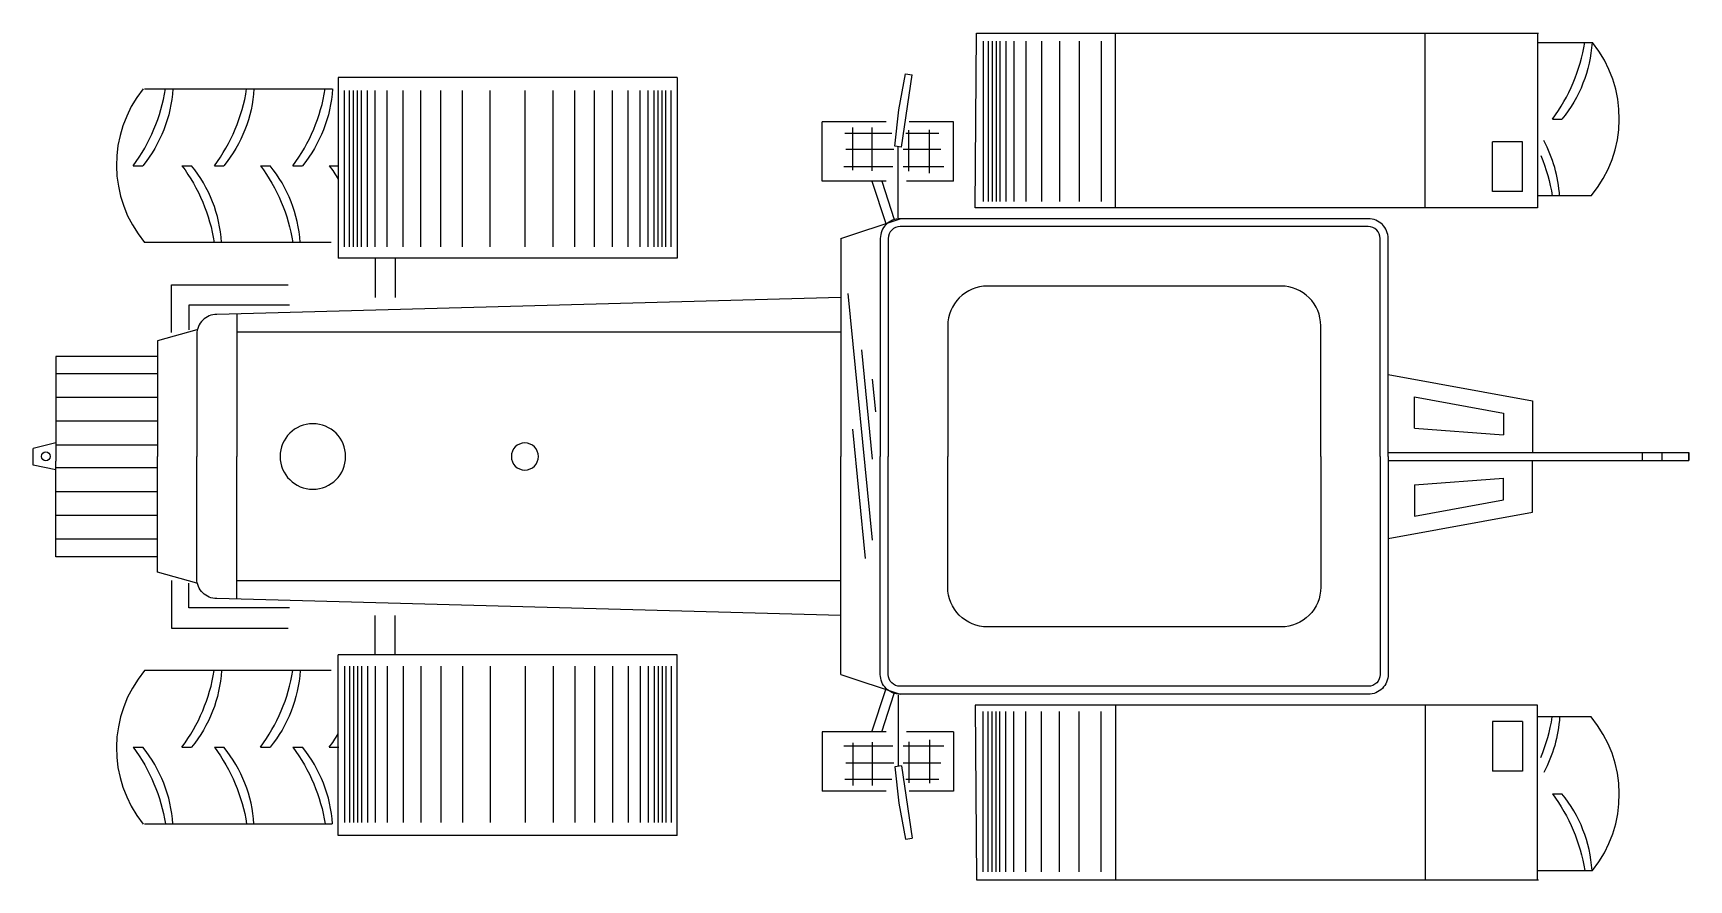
# Model space of a CAD drawing. Extents: x 0 to 4.18, y -1.07 to 1.07.
import ezdxf

# ---------------------------------------------------------------- set-up
doc = ezdxf.new("R2010")
doc.units = 0
doc.header["$MEASUREMENT"] = 0
doc.layers.get('0').update_dxf_attribs({"linetype": 'CONTINUOUS'})

msp = doc.modelspace()

# ---------------------------------------------------------------- linework, layer by layer
for p, q in [((3.7947, 1.0456), (3.9339, 1.0456)), ((0.2813, 0.9284), (0.754, 0.9284)), ((3.9303, 0.6584), (3.7947, 0.6584)), ((0.7517, 0.5412), (0.2813, 0.5412)), ((0.7517, -0.5392), (0.2813, -0.5392)), ((3.9303, -0.6564), (3.7947, -0.6564)), ((0.2813, -0.9264), (0.754, -0.9264)), ((3.7947, -1.0436), (3.9339, -1.0436))]:
    msp.add_line(p, q)
for points in [[(3.7947, 1.0694), (3.7947, 0.6288), (2.3769, 0.6288)], [(2.3769, 0.6288), (2.3797, 1.0694)], [(2.3797, 1.0694), (3.7974, 1.0694)], [(2.3963, 1.0491), (2.3963, 0.6448)], [(2.4091, 1.0491), (2.4091, 0.6448)], [(2.4191, 1.0491), (2.4191, 0.6448)], [(2.4291, 1.0491), (2.4291, 0.6448)], [(2.4391, 1.0491), (2.4391, 0.6448)], [(2.4541, 1.0491), (2.4541, 0.6448)], [(2.4741, 1.0491), (2.4741, 0.6448)], [(2.5041, 1.0491), (2.5041, 0.6448)], [(2.5441, 1.0491), (2.5441, 0.6448)], [(2.5891, 1.0491), (2.5891, 0.6448)], [(2.6391, 1.0491), (2.6391, 0.6448)], [(2.6941, 1.0491), (2.6941, 0.6448)], [(2.7301, 0.6288), (2.7301, 1.0694)], [(3.5115, 0.6288), (3.5115, 1.0694)], [(2.1742, 0.784), (2.184, 0.8758), (2.2009, 0.9669)], [(2.1907, 0.7816), (2.2173, 0.9645)], [(2.2009, 0.9669), (2.2173, 0.9645)], [(1.625, 0.9578), (0.7697, 0.9578)], [(0.7697, 0.9578), (0.7697, 0.5012)], [(0.7855, 0.5299), (0.7855, 0.9247)], [(0.7983, 0.5299), (0.7983, 0.9247)], [(0.8083, 0.5299), (0.8083, 0.9247)], [(0.8183, 0.5299), (0.8183, 0.9247)], [(0.8283, 0.5299), (0.8283, 0.9247)], [(0.8433, 0.5299), (0.8433, 0.9247)], [(0.8633, 0.5299), (0.8633, 0.9247)], [(0.8933, 0.5299), (0.8933, 0.9247)], [(0.9333, 0.5299), (0.9333, 0.9247)], [(0.9783, 0.5299), (0.9783, 0.9247)], [(1.0283, 0.5299), (1.0283, 0.9247)], [(1.0833, 0.5299), (1.0833, 0.9247)], [(1.1533, 0.5299), (1.1533, 0.9247)], [(1.2415, 0.5299), (1.2415, 0.9247)], [(1.3115, 0.5299), (1.3115, 0.9247)], [(1.3665, 0.5299), (1.3665, 0.9247)], [(1.4165, 0.5299), (1.4165, 0.9247)], [(1.4615, 0.5299), (1.4615, 0.9247)], [(1.5015, 0.5299), (1.5015, 0.9247)], [(1.5315, 0.5299), (1.5315, 0.9247)], [(1.5515, 0.5299), (1.5515, 0.9247)], [(1.5665, 0.5299), (1.5665, 0.9247)], [(1.5765, 0.5299), (1.5765, 0.9247)], [(1.5865, 0.5299), (1.5865, 0.9247)], [(1.5965, 0.5299), (1.5965, 0.9247)], [(1.6093, 0.5299), (1.6093, 0.9247)], [(1.625, 0.9578), (1.625, 0.5012)], [(2.1522, 0.8458), (1.9903, 0.8458)], [(1.9903, 0.6958), (1.9903, 0.8458)], [(2.3215, 0.8458), (2.2101, 0.8458)], [(2.3215, 0.6958), (2.3215, 0.8458)], [(3.8326, 0.852), (3.8567, 0.852)], [(2.166, 0.816), (2.0479, 0.816)], [(2.0679, 0.7236), (2.0679, 0.8309)], [(2.1163, 0.7222), (2.1163, 0.8131), (2.1163, 0.8309)], [(2.2846, 0.816), (2.2016, 0.816)], [(2.2094, 0.7208), (2.2094, 0.8245)], [(2.2613, 0.7158), (2.2613, 0.8252)], [(3.7576, 0.7953), (3.6814, 0.7953)], [(3.6814, 0.6694), (3.6814, 0.7953)], [(3.7576, 0.6694), (3.7576, 0.7953)], [(2.171, 0.7753), (2.0504, 0.7753)], [(2.1907, 0.7816), (2.1742, 0.784)], [(2.1825, 0.6036), (2.1825, 0.7828)], [(2.2897, 0.7753), (2.1945, 0.7753)], [(0.2525, 0.7348), (0.2766, 0.7348)], [(0.3754, 0.7348), (0.3995, 0.7348)], [(0.4572, 0.7348), (0.4812, 0.7348)], [(0.5736, 0.7348), (0.5977, 0.7348)], [(0.6554, 0.7348), (0.6794, 0.7348)], [(0.747, 0.7348), (0.771, 0.7348)], [(2.1689, 0.732), (2.0453, 0.732)], [(2.2974, 0.732), (2.1945, 0.732)], [(2.1522, 0.6958), (1.9903, 0.6958)], [(2.1154, 0.6958), (2.1511, 0.5889)], [(2.1414, 0.6958), (2.1721, 0.5987)], [(2.3215, 0.6958), (2.2032, 0.6958)], [(3.7576, 0.6694), (3.6814, 0.6694)], [(2.0372, 0.551), (2.1872, 0.601)], [(2.0372, 0.551), (2.0372, 0.001)], [(1.625, 0.5012), (0.7697, 0.5012)], [(0.863, 0.5012), (0.863, 0.4022)], [(0.913, 0.5012), (0.913, 0.4022)], [(0.3495, 0.3143), (0.3495, 0.4339), (0.6437, 0.4339)], [(0.6468, 0.3827), (0.3928, 0.3827), (0.3928, 0.3205)], [(2.1177, -0.2105), (2.056, 0.4124)], [(0.514, 0.3597), (0.514, 0.001)], [(0.4131, 0.3206), (0.3135, 0.2929), (0.3135, 0.001)], [(2.0372, 0.3145), (0.514, 0.315)], [(0.3135, 0.2537), (0.0574, 0.2537), (0.0574, -0.0108)], [(2.1177, -0.0055), (2.0904, 0.2699)], [(0.3135, 0.2099), (0.0574, 0.2099)], [(2.1257, 0.1139), (2.1175, 0.1958)], [(3.4183, 0.2077), (3.7823, 0.1415), (3.7823, 0.011)], [(0.3135, 0.1499), (0.0574, 0.1499)], [(3.4846, 0.0721), (3.4846, 0.1515)], [(3.4846, 0.1515), (3.7093, 0.1107), (3.7093, 0.0556)], [(0.3135, 0.0899), (0.0574, 0.0899)], [(2.0998, -0.2563), (2.0675, 0.07)], [(3.4846, 0.0721), (3.7093, 0.0556)], [(0.0574, 0.0358), (0, 0.0208)], [(0, -0.0208), (0, 0.0208)], [(0.3135, 0.0299), (0.0574, 0.0299)], [(0.4131, -0.3187), (0.3135, -0.291), (0.3135, 0.001)], [(0.514, -0.3577), (0.514, 0.001)], [(2.0372, -0.549), (2.0372, 0.001)], [(3.4183, 0.011), (4.177, 0.011)], [(4.0601, -0.009), (4.0601, 0.011)], [(4.1099, -0.009), (4.1099, 0.011)], [(4.177, -0.009), (4.177, 0.011)], [(4.177, 0.011), (4.177, -0.009)], [(0.0574, -0.0325), (0, -0.0208)], [(0.3135, -0.2518), (0.0574, -0.2518), (0.0574, -0.0108)], [(0.3135, -0.028), (0.0574, -0.028)], [(3.4183, -0.009), (4.177, -0.009)], [(3.4183, -0.2057), (3.7823, -0.1396), (3.7823, -0.009)], [(3.4846, -0.1495), (3.7093, -0.1087), (3.7093, -0.0536)], [(3.4846, -0.0702), (3.7093, -0.0536)], [(3.4846, -0.0702), (3.4846, -0.1495)], [(0.3135, -0.088), (0.0574, -0.088)], [(0.3135, -0.148), (0.0574, -0.148)], [(0.3135, -0.208), (0.0574, -0.208)], [(0.3495, -0.3123), (0.3495, -0.432), (0.6437, -0.432)], [(0.6468, -0.3808), (0.3928, -0.3808), (0.3928, -0.3185)], [(2.0372, -0.3125), (0.514, -0.313)], [(0.863, -0.4992), (0.863, -0.4002)], [(0.913, -0.4992), (0.913, -0.4002)], [(1.625, -0.4992), (0.7697, -0.4992)], [(0.7697, -0.9558), (0.7697, -0.4992)], [(1.625, -0.9558), (1.625, -0.4992)], [(0.7855, -0.528), (0.7855, -0.9228)], [(0.7983, -0.528), (0.7983, -0.9228)], [(0.8083, -0.528), (0.8083, -0.9228)], [(0.8183, -0.528), (0.8183, -0.9228)], [(0.8283, -0.528), (0.8283, -0.9228)], [(0.8433, -0.528), (0.8433, -0.9228)], [(0.8633, -0.528), (0.8633, -0.9228)], [(0.8933, -0.528), (0.8933, -0.9228)], [(0.9333, -0.528), (0.9333, -0.9228)], [(0.9783, -0.528), (0.9783, -0.9228)], [(1.0283, -0.528), (1.0283, -0.9228)], [(1.0833, -0.528), (1.0833, -0.9228)], [(1.1533, -0.528), (1.1533, -0.9228)], [(1.2415, -0.528), (1.2415, -0.9228)], [(1.3115, -0.528), (1.3115, -0.9228)], [(1.3665, -0.528), (1.3665, -0.9228)], [(1.4165, -0.528), (1.4165, -0.9228)], [(1.4615, -0.528), (1.4615, -0.9228)], [(1.5015, -0.528), (1.5015, -0.9228)], [(1.5315, -0.528), (1.5315, -0.9228)], [(1.5515, -0.528), (1.5515, -0.9228)], [(1.5665, -0.528), (1.5665, -0.9228)], [(1.5765, -0.528), (1.5765, -0.9228)], [(1.5865, -0.528), (1.5865, -0.9228)], [(1.5965, -0.528), (1.5965, -0.9228)], [(1.6093, -0.528), (1.6093, -0.9228)], [(2.0372, -0.549), (2.1872, -0.599)], [(2.1154, -0.6939), (2.1511, -0.587)], [(2.1414, -0.6939), (2.1721, -0.5967)], [(2.1825, -0.6016), (2.1825, -0.7809)], [(3.7947, -1.0675), (3.7947, -0.6268), (2.3769, -0.6268)], [(2.3769, -0.6268), (2.3797, -1.0675)], [(2.3963, -1.0471), (2.3963, -0.6428)], [(2.4091, -1.0471), (2.4091, -0.6428)], [(2.4191, -1.0471), (2.4191, -0.6428)], [(2.4291, -1.0471), (2.4291, -0.6428)], [(2.4391, -1.0471), (2.4391, -0.6428)], [(2.4541, -1.0471), (2.4541, -0.6428)], [(2.4741, -1.0471), (2.4741, -0.6428)], [(2.5041, -1.0471), (2.5041, -0.6428)], [(2.5441, -1.0471), (2.5441, -0.6428)], [(2.5891, -1.0471), (2.5891, -0.6428)], [(2.6391, -1.0471), (2.6391, -0.6428)], [(2.6941, -1.0471), (2.6941, -0.6428)], [(2.7301, -0.6268), (2.7301, -1.0675)], [(3.5115, -0.6268), (3.5115, -1.0675)], [(3.7576, -0.6674), (3.6814, -0.6674)], [(3.6814, -0.6674), (3.6814, -0.7933)], [(3.7576, -0.6674), (3.7576, -0.7933)], [(2.1522, -0.6939), (1.9903, -0.6939)], [(1.9903, -0.6939), (1.9903, -0.8439)], [(2.3215, -0.6939), (2.2032, -0.6939)], [(2.3215, -0.6939), (2.3215, -0.8439)], [(0.2525, -0.7328), (0.2766, -0.7328)], [(0.3754, -0.7328), (0.3995, -0.7328)], [(0.4572, -0.7328), (0.4812, -0.7328)], [(0.5736, -0.7328), (0.5977, -0.7328)], [(0.6554, -0.7328), (0.6794, -0.7328)], [(0.747, -0.7328), (0.771, -0.7328)], [(2.1689, -0.73), (2.0453, -0.73)], [(2.0679, -0.7216), (2.0679, -0.829)], [(2.1163, -0.7202), (2.1163, -0.8112), (2.1163, -0.829)], [(2.2974, -0.73), (2.1945, -0.73)], [(2.2094, -0.7188), (2.2094, -0.8226)], [(2.2613, -0.7138), (2.2613, -0.8233)], [(2.171, -0.7733), (2.0504, -0.7733)], [(2.1907, -0.7797), (2.1742, -0.7821)], [(2.1742, -0.7821), (2.184, -0.8738), (2.2009, -0.9649)], [(2.1907, -0.7797), (2.2173, -0.9625)], [(2.2897, -0.7733), (2.1945, -0.7733)], [(3.7576, -0.7933), (3.6814, -0.7933)], [(2.166, -0.814), (2.0479, -0.814)], [(2.2846, -0.814), (2.2016, -0.814)], [(2.1522, -0.8439), (1.9903, -0.8439)], [(2.3215, -0.8439), (2.2101, -0.8439)], [(3.8326, -0.85), (3.8567, -0.85)], [(1.625, -0.9558), (0.7697, -0.9558)], [(2.2009, -0.9649), (2.2173, -0.9625)], [(2.3797, -1.0675), (3.7974, -1.0675)]]:
    msp.add_lwpolyline(points)
for points in [[(3.8326, 0.852, 0.120268), (3.9141, 1.0456, 8.01865)], [(3.9326, 1.0456, -0.156881), (3.8567, 0.852)], [(0.2525, 0.7348, 0.120268), (0.334, 0.9284, 8.01865)], [(0.3525, 0.9284, -0.156881), (0.2766, 0.7348)], [(0.4572, 0.7348, 0.120268), (0.5387, 0.9284, 8.01865)], [(0.5571, 0.9284, -0.156881), (0.4812, 0.7348)], [(0.6554, 0.7348, 0.120268), (0.7369, 0.9284, 8.01865)], [(0.7553, 0.9284, -0.156881), (0.6794, 0.7348)], [(3.8509, 0.6584, 0.108343), (3.8109, 0.7982)], [(3.8031, 0.7606, -0.060236), (3.8324, 0.6584, -8.01865)], [(0.3754, 0.7348, -0.120268), (0.4569, 0.5412, -8.01865)], [(0.4754, 0.5412, 0.156881), (0.3995, 0.7348)], [(0.5736, 0.7348, -0.120268), (0.6551, 0.5412, -8.01865)], [(0.6736, 0.5412, 0.156881), (0.5977, 0.7348)], [(0.747, 0.7348, -0.022977), (0.7697, 0.701, -8.01865)], [(3.4183, 0.001), (3.4183, 0.551, 0.414214), (3.3683, 0.601), (2.1872, 0.601, 0.414214), (2.1372, 0.551), (2.1372, 0.001)], [(3.3983, 0.001), (3.3983, 0.551, 0.414214), (3.3683, 0.581), (2.1872, 0.581, 0.414214), (2.1572, 0.551), (2.1572, 0.001)], [(3.2483, 0.001), (3.2483, 0.331, 0.414214), (3.1483, 0.431), (2.4072, 0.431, 0.414214), (2.3072, 0.331), (2.3072, 0.001)], [(2.0372, 0.4022), (0.4631, 0.3597, 0.414214), (0.4131, 0.3097), (0.4131, 0.001)], [(2.0372, -0.4002), (0.4631, -0.3577, -0.414214), (0.4131, -0.3077), (0.4131, 0.001)], [(3.4183, 0.001), (3.4183, -0.549, -0.414214), (3.3683, -0.599), (2.1872, -0.599, -0.414214), (2.1372, -0.549), (2.1372, 0.001)], [(3.3983, 0.001), (3.3983, -0.549, -0.414214), (3.3683, -0.579), (2.1872, -0.579, -0.414214), (2.1572, -0.549), (2.1572, 0.001)], [(3.2483, 0.001), (3.2483, -0.329, -0.414214), (3.1483, -0.429), (2.4072, -0.429, -0.414214), (2.3072, -0.329), (2.3072, 0.001)], [(0.3754, -0.7328, 0.120268), (0.4569, -0.5392, 8.01865)], [(0.4754, -0.5392, -0.156881), (0.3995, -0.7328)], [(0.5736, -0.7328, 0.120268), (0.6551, -0.5392, 8.01865)], [(0.6736, -0.5392, -0.156881), (0.5977, -0.7328)], [(3.8031, -0.7586, 0.060236), (3.8324, -0.6564, 8.01865)], [(3.8509, -0.6564, -0.108343), (3.8109, -0.7962)], [(0.747, -0.7328, 0.022977), (0.7697, -0.699, 8.01865)], [(0.2525, -0.7328, -0.120268), (0.334, -0.9264, -8.01865)], [(0.3525, -0.9264, 0.156881), (0.2766, -0.7328)], [(0.4572, -0.7328, -0.120268), (0.5387, -0.9264, -8.01865)], [(0.5571, -0.9264, 0.156881), (0.4812, -0.7328)], [(0.6554, -0.7328, -0.120268), (0.7369, -0.9264, -8.01865)], [(0.7553, -0.9264, 0.156881), (0.6794, -0.7328)], [(3.8326, -0.85, -0.120268), (3.9141, -1.0436, -8.01865)], [(3.9326, -1.0436, 0.156881), (3.8567, -0.85)]]:
    msp.add_lwpolyline(points, format="xyb")
msp.add_circle((0.0321, 0.0013), 0.0111)
for centre, radius, start, end in [((3.6959, 0.8542), 0.3054, 320.1213, 38.8172), ((0.5156, 0.737), 0.3054, 141.1828, 219.8787), ((0.7057, 0.001), 0.0827, 0, 180), ((0.7057, 0.001), 0.0827, 180, 0), ((1.2405, 0.001), 0.0341, 0, 180), ((1.2405, 0.001), 0.0341, 180, 0), ((0.5156, -0.735), 0.3054, 140.1213, 218.8172), ((3.6959, -0.8522), 0.3054, 321.1828, 39.8787)]:
    msp.add_arc(centre, radius, start, end)

doc.saveas('drawing.dxf')
